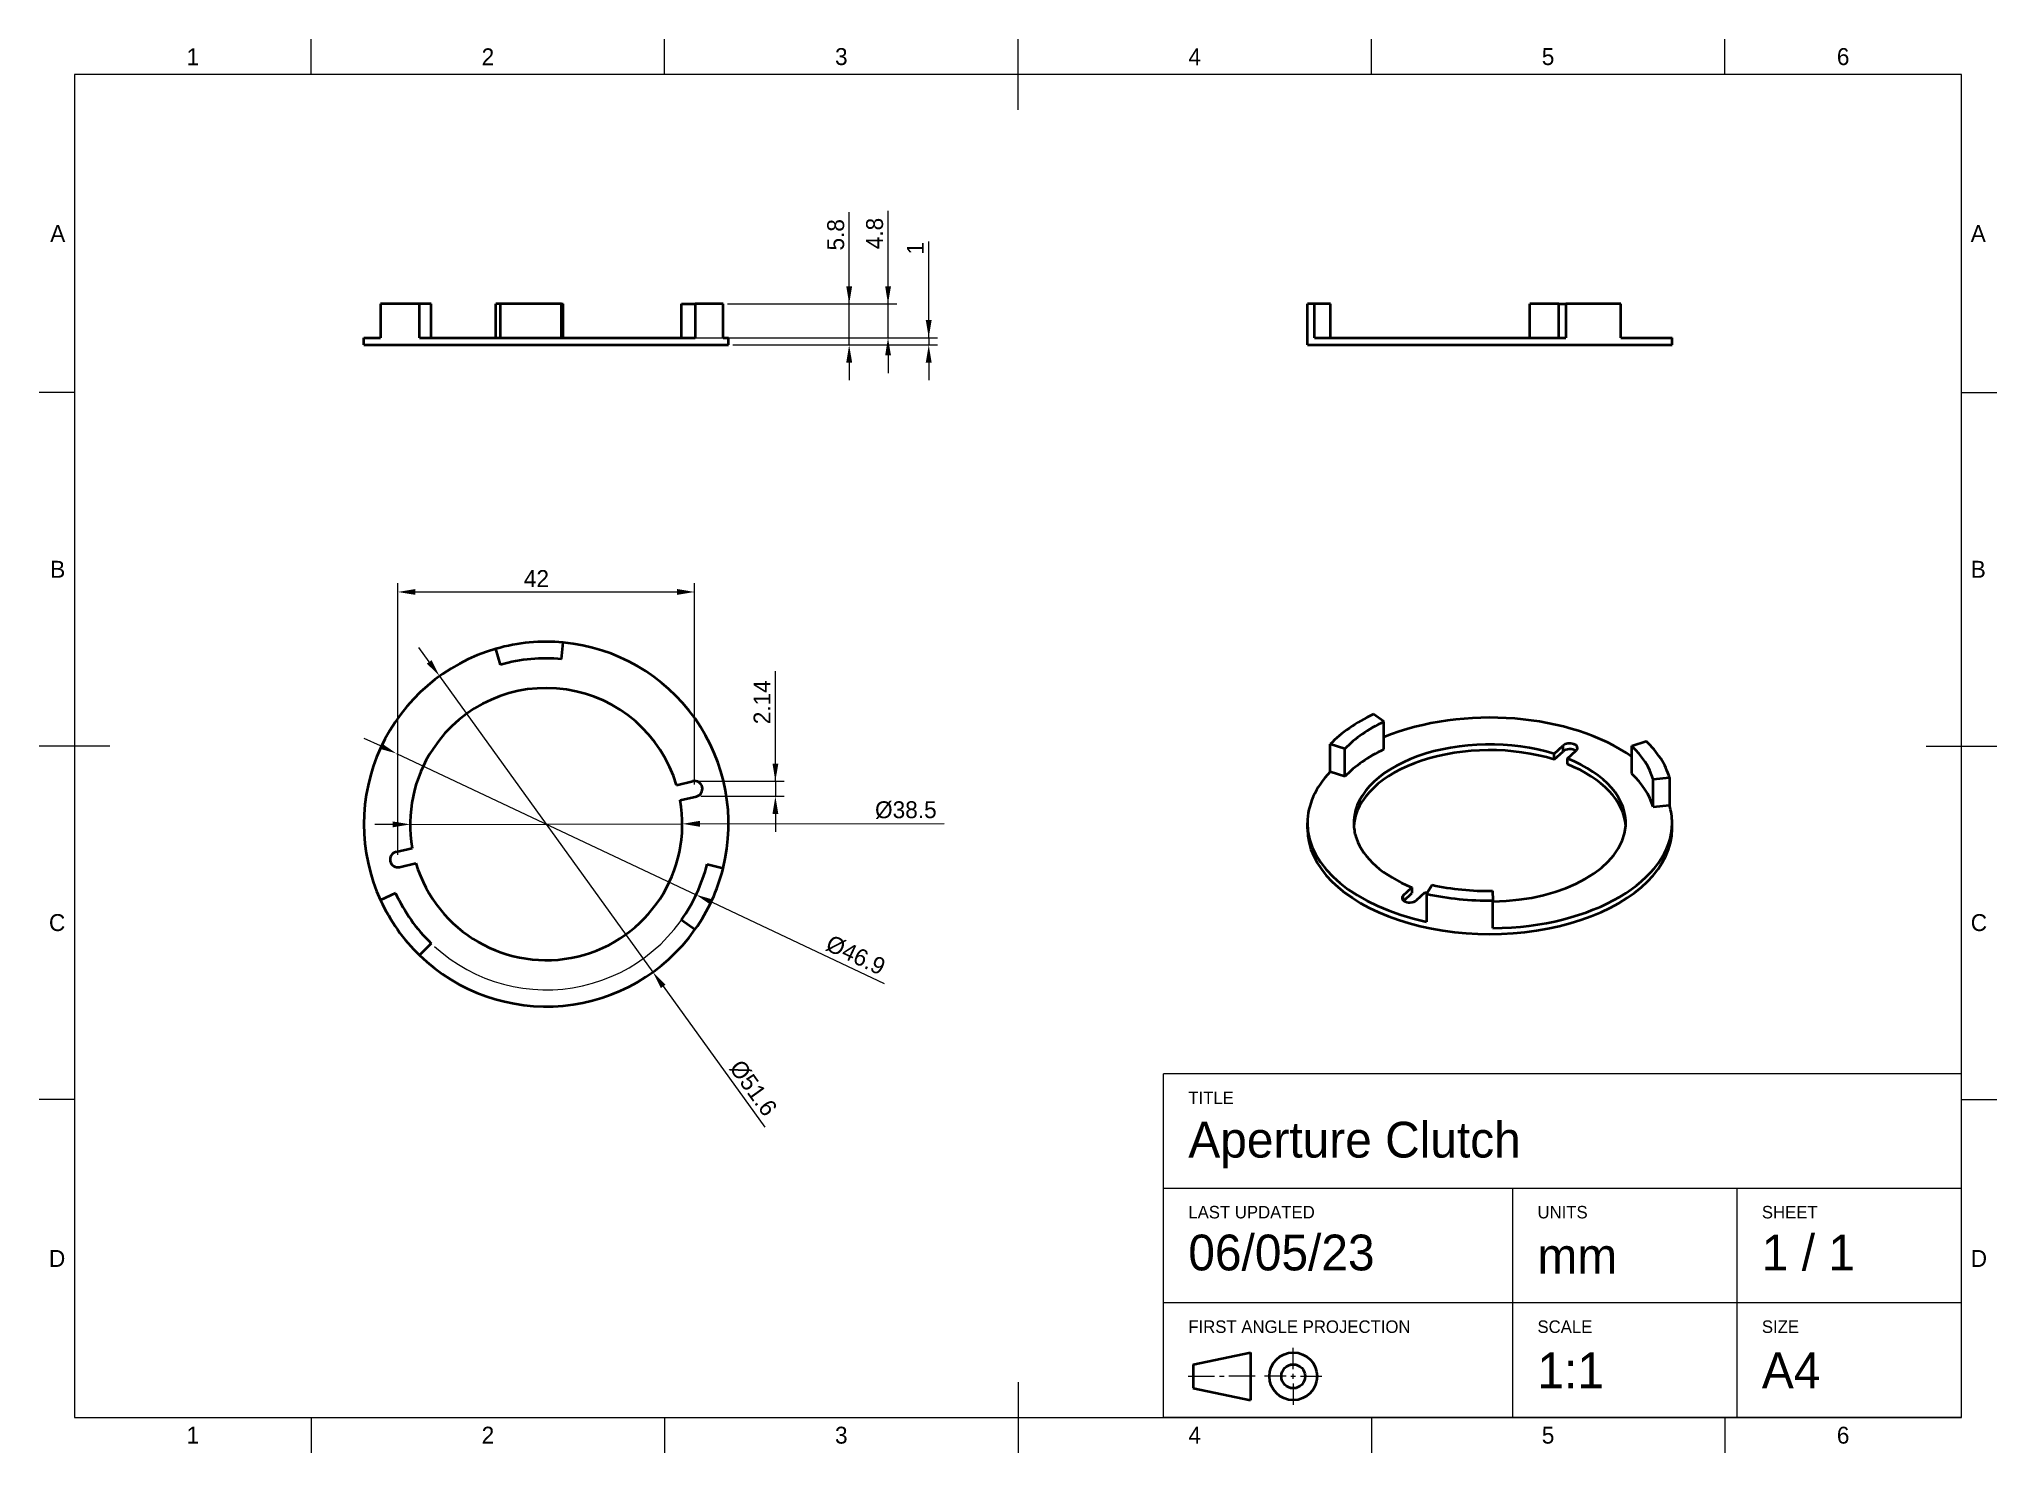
# Model space of a CAD drawing. Header units: millimetres. Extents: x 15 to 292, y 5 to 205.
import ezdxf

# ---------------------------------------------------------------- set-up
doc = ezdxf.new("R2010")
doc.units = ezdxf.units.MM
for name, color, linetype in [('Annotations', 7, 'Continuous'), ('Border', 7, 'Continuous'), ('Geometries', 7, 'Continuous')]:
    doc.layers.add(name, color=color, linetype=linetype)
doc.styles.add('Shapr0', font='txt', dxfattribs={"height": 2.3925})
doc.styles.add('Shapr1', font='txt', dxfattribs={"height": 2.3925})
doc.styles.add('Shapr2', font='txt', dxfattribs={"height": 2.3925})
doc.styles.add('Shapr4', font='txt', dxfattribs={"height": 2.3925})
doc.dimstyles.new('ISO-25', dxfattribs={"dimtxt": 2.5, "dimasz": 2.5, "dimexe": 1.25, "dimexo": 0.625, "dimtad": 1, "dimtxsty": 'Standard', "dimcen": 2.5, "dimadec": 0, "dimazin": 0, "dimtfac": 1, "dimtmove": 0, "dimatfit": 3, "dimfxl": 1, "dimarcsym": 0})

# ---------------------------------------------------------------- blocks, each defined once
blk = doc.blocks.new('*D2')
at = {"layer": 'Annotations', "color": 0, "linetype": 'Continuous', "lineweight": 15}
for p, q in [((129.61, 167.55), (129.61, 180.52)), ((129.61, 170.05), (129.61, 172.55)), ((112.41, 167.55), (130.86, 167.55)), ((129.61, 161.75), (129.61, 167.55)), ((113.17, 161.75), (130.86, 161.75)), ((129.61, 159.25), (129.61, 156.75))]:
    blk.add_line(p, q, dxfattribs=at)
at = {"layer": 'Annotations', "color": 0}
for points in [[(129.2, 170.05), (130.03, 170.05), (129.61, 167.55)], [(130.03, 159.25), (129.2, 159.25), (129.61, 161.75)]]:
    blk.add_solid(points, dxfattribs=at)
at = {"layer": 'Defpoints', "color": 0}
for p in [(111.78, 167.55), (129.61, 167.55), (112.55, 161.75)]:
    blk.add_point(p, dxfattribs=at)
at = {"layer": 'Annotations', "color": 0, "lineweight": 15, "insert": (127.72, 177.32), "char_height": 2.393, "attachment_point": 5, "rotation": 90, "style": 'Shapr2'}
blk.add_mtext('\\A1;5.8', dxfattribs=at)
blk = doc.blocks.new('*D3')
at = {"layer": 'Annotations', "color": 0, "linetype": 'Continuous', "lineweight": 15}
for p, q in [((135.11, 167.55), (135.11, 180.71)), ((135.11, 170.05), (135.11, 172.55)), ((112.41, 167.55), (136.36, 167.55)), ((135.11, 162.75), (135.11, 167.55)), ((112.41, 162.75), (136.36, 162.75)), ((135.11, 160.25), (135.11, 157.75))]:
    blk.add_line(p, q, dxfattribs=at)
at = {"layer": 'Annotations', "color": 0}
for points in [[(134.7, 170.05), (135.53, 170.05), (135.11, 167.55)], [(135.53, 160.25), (134.7, 160.25), (135.11, 162.75)]]:
    blk.add_solid(points, dxfattribs=at)
at = {"layer": 'Defpoints', "color": 0}
for p in [(111.78, 167.55), (135.11, 167.55), (111.78, 162.75)]:
    blk.add_point(p, dxfattribs=at)
at = {"layer": 'Annotations', "color": 0, "lineweight": 15, "insert": (133.22, 177.5), "char_height": 2.393, "attachment_point": 5, "rotation": 90, "style": 'Shapr2'}
blk.add_mtext('\\A1;4.8', dxfattribs=at)
blk = doc.blocks.new('*D4')
at = {"layer": 'Annotations', "color": 0, "linetype": 'Continuous', "lineweight": 15}
for p, q in [((140.87, 162.75), (140.87, 176.39)), ((140.87, 165.25), (140.87, 167.75)), ((106.51, 162.75), (142.12, 162.75)), ((113.17, 161.75), (142.12, 161.75)), ((140.87, 162.75), (140.87, 161.75)), ((140.87, 159.25), (140.87, 156.75))]:
    blk.add_line(p, q, dxfattribs=at)
at = {"layer": 'Annotations', "color": 0}
for points in [[(140.45, 165.25), (141.28, 165.25), (140.87, 162.75)], [(141.28, 159.25), (140.45, 159.25), (140.87, 161.75)]]:
    blk.add_solid(points, dxfattribs=at)
at = {"layer": 'Defpoints', "color": 0}
for p in [(105.88, 162.75), (112.55, 161.75), (140.87, 161.75)]:
    blk.add_point(p, dxfattribs=at)
at = {"layer": 'Annotations', "color": 0, "lineweight": 15, "insert": (138.97, 175.41), "char_height": 2.393, "attachment_point": 5, "rotation": 90, "style": 'Shapr2'}
blk.add_mtext('\\A1;1', dxfattribs=at)
blk = doc.blocks.new('*D5')
at = {"layer": 'Annotations', "color": 0, "linetype": 'Continuous', "lineweight": 15}
for p, q in [((65, 93.91), (62.5, 93.91)), ((67.5, 93.91), (106, 93.99)), ((108.5, 93.99), (143.06, 94.05))]:
    blk.add_line(p, q, dxfattribs=at)
at = {"layer": 'Annotations', "color": 0}
for points in [[(65, 93.49), (65, 94.33), (67.5, 93.91)], [(108.5, 94.41), (108.5, 93.57), (106, 93.99)]]:
    blk.add_solid(points, dxfattribs=at)
at = {"layer": 'Defpoints', "color": 0}
for p in [(67.5, 93.91), (106, 93.99)]:
    blk.add_point(p, dxfattribs=at)
at = {"layer": 'Annotations', "color": 0, "lineweight": 15, "insert": (137.63, 95.94), "char_height": 2.3925, "attachment_point": 5, "rotation": 0.105, "style": 'Shapr4'}
blk.add_mtext('\\A1;%%c38.5', dxfattribs=at)
blk = doc.blocks.new('*D6')
at = {"layer": 'Annotations', "color": 0, "linetype": 'Continuous', "lineweight": 15}
for p, q in [((65.75, 89.58), (65.75, 128.04)), ((107.75, 99.57), (107.75, 128.04)), ((68.25, 126.79), (105.25, 126.79))]:
    blk.add_line(p, q, dxfattribs=at)
at = {"layer": 'Annotations', "color": 0}
for points in [[(68.25, 127.21), (68.25, 126.38), (65.75, 126.79)], [(105.25, 126.38), (105.25, 127.21), (107.75, 126.79)]]:
    blk.add_solid(points, dxfattribs=at)
at = {"layer": 'Defpoints', "color": 0}
for p in [(107.75, 126.79), (107.75, 98.95), (65.75, 88.95)]:
    blk.add_point(p, dxfattribs=at)
at = {"layer": 'Annotations', "color": 0, "lineweight": 15, "insert": (85.36, 128.69), "char_height": 2.393, "attachment_point": 5, "style": 'Shapr4'}
blk.add_mtext('\\A1;42', dxfattribs=at)
blk = doc.blocks.new('*D7')
at = {"layer": 'Annotations', "color": 0, "linetype": 'Continuous', "lineweight": 15}
for p, q in [((70.2, 116.9), (68.73, 118.93)), ((71.66, 114.88), (101.84, 73.02)), ((103.3, 71), (117.67, 51.09))]:
    blk.add_line(p, q, dxfattribs=at)
at = {"layer": 'Annotations', "color": 0}
for points in [[(69.86, 116.66), (70.53, 117.15), (71.66, 114.88)], [(103.64, 71.24), (102.97, 70.75), (101.84, 73.02)]]:
    blk.add_solid(points, dxfattribs=at)
at = {"layer": 'Defpoints', "color": 0}
for p in [(71.66, 114.88), (101.84, 73.02)]:
    blk.add_point(p, dxfattribs=at)
at = {"layer": 'Annotations', "color": 0, "lineweight": 15, "insert": (116.03, 56.6), "char_height": 2.3925, "attachment_point": 5, "rotation": 305.8004, "style": 'Shapr4'}
blk.add_mtext('\\A1;%%c51.6', dxfattribs=at)
blk = doc.blocks.new('*D8')
at = {"layer": 'Annotations', "color": 0, "linetype": 'Continuous', "lineweight": 15}
for p, q in [((63.28, 105.01), (61.01, 106.08)), ((65.54, 103.95), (107.96, 83.95)), ((110.22, 82.89), (134.58, 71.41))]:
    blk.add_line(p, q, dxfattribs=at)
at = {"layer": 'Annotations', "color": 0, "lineweight": 15}
blk.add_arc((86.75, 93.95), 23.45, 227.5259, 337.8215, dxfattribs=at)
at = {"layer": 'Annotations', "color": 0}
for points in [[(63.1, 104.63), (63.45, 105.39), (65.54, 103.95)], [(110.4, 83.26), (110.05, 82.51), (107.96, 83.95)]]:
    blk.add_solid(points, dxfattribs=at)
at = {"layer": 'Defpoints', "color": 0}
for p in [(65.54, 103.95), (107.96, 83.95)]:
    blk.add_point(p, dxfattribs=at)
at = {"layer": 'Annotations', "color": 0, "lineweight": 15, "insert": (130.53, 75.41), "char_height": 2.3925, "attachment_point": 5, "rotation": 334.767, "style": 'Shapr4'}
blk.add_mtext('\\A1;%%c46.9', dxfattribs=at)
blk = doc.blocks.new('*D9')
at = {"layer": 'Annotations', "color": 0, "linetype": 'Continuous', "lineweight": 15}
for p, q in [((119.17, 100.02), (119.17, 115.59)), ((119.17, 102.52), (119.17, 105.02)), ((108.12, 100.02), (120.42, 100.02)), ((119.17, 100.02), (119.17, 97.88)), ((108.63, 97.88), (120.42, 97.88)), ((119.17, 95.38), (119.17, 92.88))]:
    blk.add_line(p, q, dxfattribs=at)
at = {"layer": 'Annotations', "color": 0}
for points in [[(118.76, 102.52), (119.59, 102.52), (119.17, 100.02)], [(119.59, 95.38), (118.76, 95.38), (119.17, 97.88)]]:
    blk.add_solid(points, dxfattribs=at)
at = {"layer": 'Defpoints', "color": 0}
for p in [(107.5, 100.02), (108, 97.88), (119.17, 97.88)]:
    blk.add_point(p, dxfattribs=at)
at = {"layer": 'Annotations', "color": 0, "lineweight": 15, "insert": (117.28, 111.19), "char_height": 2.393, "attachment_point": 5, "rotation": 90, "style": 'Shapr4'}
blk.add_mtext('\\A1;2.14', dxfattribs=at)
blk = doc.blocks.new('*U10')
at = {"layer": 'Border', "linetype": 'Continuous', "lineweight": 15}
for p, q in [((287, 58.6), (174.1, 58.6)), ((174.1, 10), (174.1, 58.6)), ((287, 10), (287, 58.6)), ((287, 42.4), (174.1, 42.4)), ((223.5, 10), (223.5, 42.4)), ((255.25, 10), (255.25, 42.4)), ((287, 26.2), (174.1, 26.2)), ((192.450088, 16.837486), (192.450088, 19.875004)), ((177.6, 15.82498), (181.312522, 15.82498)), ((181.987526, 15.82498), (182.66253, 15.82498)), ((187.050056, 15.82498), (183.337534, 15.82498)), ((191.437582, 15.82498), (188.400064, 15.82498)), ((192.112586, 15.82498), (192.78759, 15.82498)), ((192.450088, 15.487478), (192.450088, 16.162482)), ((192.450088, 14.812474), (192.450088, 11.774956)), ((193.462594, 15.82498), (196.500112, 15.82498)), ((287, 10), (174.1, 10))]:
    blk.add_line(p, q, dxfattribs=at)
at = {"layer": 'Border', "linetype": 'Continuous', "lineweight": 40}
for p, q in [((178.275004, 17.51249), (186.375052, 19.2)), ((178.275004, 17.51249), (178.275004, 14.13747)), ((186.375052, 19.2), (186.375052, 12.44996)), ((178.275004, 14.13747), (186.375052, 12.44996))]:
    blk.add_line(p, q, dxfattribs=at)
for radius in [3.37502, 1.68751]:
    blk.add_circle((192.450088, 15.82498), radius, dxfattribs=at)

msp = doc.modelspace()

# ---------------------------------------------------------------- linework, layer by layer
at = {"layer": 'Border', "linetype": 'Continuous', "lineweight": 15}
for p, q in [((53.5, 200), (53.5, 205)), ((103.5, 200), (103.5, 205)), ((153.5, 195), (153.5, 205)), ((203.5, 200), (203.5, 205)), ((253.5, 200), (253.5, 205)), ((287, 200), (20, 200)), ((20, 200), (20, 10)), ((287, 10), (287, 200)), ((20, 155), (15, 155)), ((287, 155), (292, 155)), ((25, 105), (15, 105)), ((282, 105), (292, 105)), ((20, 55), (15, 55)), ((287, 55), (292, 55)), ((153.5, 15), (153.5, 5)), ((20, 10), (287, 10)), ((53.5, 10), (53.5, 5)), ((103.5, 10), (103.5, 5)), ((203.5, 10), (203.5, 5)), ((253.5, 10), (253.5, 5))]:
    msp.add_line(p, q, dxfattribs=at)
at = {"layer": 'Geometries', "linetype": 'Continuous', "lineweight": 40}
for p, q in [((68.828, 167.55), (63.305, 167.55)), ((63.305, 167.55), (63.305, 162.75)), ((70.46, 167.55), (68.828, 167.55)), ((68.828, 162.75), (68.828, 167.55)), ((70.46, 162.75), (70.46, 167.55)), ((80.287, 167.55), (79.639, 167.55)), ((79.639, 162.75), (79.639, 167.55)), ((80.287, 162.75), (80.287, 167.55)), ((88.929, 167.55), (80.287, 167.55)), ((88.929, 167.55), (89.148, 167.55)), ((88.929, 162.75), (88.929, 167.55)), ((89.148, 162.75), (89.148, 167.55)), ((105.881, 167.55), (107.798, 167.55)), ((105.881, 162.75), (105.881, 167.55)), ((111.783, 167.55), (107.798, 167.55)), ((107.798, 167.55), (107.798, 162.75)), ((111.783, 162.75), (111.783, 167.55)), ((195.449, 167.55), (194.45, 167.55)), ((194.45, 161.75), (194.45, 167.55)), ((197.709, 167.55), (195.449, 167.55)), ((195.449, 162.75), (195.449, 167.55)), ((197.709, 162.75), (197.709, 167.55)), ((230.038, 167.55), (225.924, 167.55)), ((225.924, 162.75), (225.924, 167.55)), ((230.038, 162.75), (230.038, 167.55)), ((230.038, 167.55), (231.019, 167.55)), ((238.809, 167.55), (231.019, 167.55)), ((231.019, 167.55), (231.019, 162.75)), ((238.809, 162.75), (238.809, 167.55)), ((60.95, 162.75), (63.305, 162.75)), ((60.95, 161.75), (60.95, 162.75)), ((60.95, 161.75), (112.55, 161.75)), ((68.828, 162.75), (70.46, 162.75)), ((70.46, 162.75), (79.639, 162.75)), ((79.639, 162.75), (80.287, 162.75)), ((80.287, 162.75), (88.929, 162.75)), ((88.929, 162.75), (89.148, 162.75)), ((89.148, 162.75), (105.881, 162.75)), ((105.881, 162.75), (107.798, 162.75)), ((111.783, 162.75), (112.55, 162.75)), ((112.55, 161.75), (112.55, 162.75)), ((194.45, 161.75), (246.05, 161.75)), ((195.449, 162.75), (197.709, 162.75)), ((197.709, 162.75), (225.924, 162.75)), ((225.924, 162.75), (230.038, 162.75)), ((230.038, 162.75), (231.019, 162.75)), ((238.809, 162.75), (246.05, 162.75)), ((246.05, 161.75), (246.05, 162.75)), ((88.929, 117.298), (89.148, 119.638)), ((80.287, 116.491), (79.639, 118.751)), ((205.282, 108.454), (203.781, 109.499)), ((205.282, 106.246), (205.282, 108.454)), ((205.282, 104.535), (205.282, 106.246)), ((240.351, 105.005), (242.366, 105.704)), ((199.741, 104.596), (197.685, 105.254)), ((197.685, 101.335), (197.685, 105.254)), ((199.741, 100.677), (199.741, 104.596)), ((229.386, 103.896), (230.628, 105.06)), ((229.386, 103.079), (230.628, 104.244)), ((229.386, 103.079), (229.386, 103.896)), ((230.628, 104.244), (230.628, 105.06)), ((231.26, 103.23), (232.415, 104.314)), ((231.26, 102.414), (231.26, 103.23)), ((232.415, 104.314), (232.501, 104.395)), ((240.351, 103.451), (240.351, 105.005)), ((240.351, 101.086), (240.351, 103.451)), ((105.191, 99.471), (107.495, 100.019)), ((199.741, 100.677), (197.685, 101.335)), ((243.368, 100.306), (245.684, 100.534)), ((243.368, 96.387), (243.368, 100.306)), ((245.684, 100.534), (245.684, 96.615)), ((105.701, 97.331), (108.005, 97.879)), ((243.368, 96.387), (245.684, 96.615)), ((194.45, 93.297), (194.45, 94.113)), ((246.05, 93.297), (246.05, 94.113)), ((65.495, 90.021), (67.798, 90.569)), ((66.004, 87.881), (68.309, 88.429)), ((109.503, 88.276), (111.783, 87.707)), ((65.44, 84.162), (63.305, 83.181)), ((207.999, 83.832), (209.24, 84.996)), ((207.999, 83.166), (207.999, 83.832)), ((208.085, 83.096), (209.24, 84.18)), ((209.24, 84.996), (209.24, 84.18)), ((209.872, 83.166), (211.114, 84.331)), ((211.401, 84.243), (211.286, 84.065)), ((211.286, 84.065), (211.286, 80.146)), ((212.103, 85.337), (211.401, 84.243)), ((220.659, 84.495), (220.7, 83.139)), ((220.7, 83.003), (220.7, 83.139)), ((105.881, 80.388), (107.798, 79.029)), ((220.7, 79.22), (220.7, 83.003)), ((70.46, 77.081), (68.828, 75.391))]:
    msp.add_line(p, q, dxfattribs=at)
for centre, radius, start, end in [((86.75, 93.95), 25.8, 84.66783, 105.99946), ((86.75, 93.95), 25.8, 345.99691, 84.66783), ((86.75, 93.95), 25.8, 105.99946, 204.66958), ((86.75, 93.949), 23.45, 84.66797, 105.99879), ((86.75, 93.95), 19.25, 16.66606, 146.33623), ((86.749, 93.949), 19.25, 146.33175, 190.11115), ((107.75, 98.949), 1.1, 283.39014, 103.39014), ((86.75, 93.95), 19.25, 196.66587, 10.11441), ((65.75, 88.951), 1.1, 103.39014, 283.39014), ((86.75, 93.949), 23.45, 324.66797, 345.99879), ((86.75, 93.95), 25.8, 324.66624, 345.99691), ((86.75, 93.95), 25.8, 204.66958, 226.00006), ((86.75, 93.949), 23.45, 204.66797, 225.99879), ((86.75, 93.95), 25.8, 226.00006, 324.66624)]:
    msp.add_arc(centre, radius, start, end, dxfattribs=at)
for centre, major_axis, start_param, end_param in [((220.25, 94.113), (-25.8, 0), 3.8191216, 5.331329), ((220.25, 98.033), (25.8, 0), 2.2631305, 2.6354378), ((220.251, 98.032), (-23.45, 0), 5.4047257, 5.7770187), ((220.25, 94.113), (-19.25, 0), 4.2178685, 6.3199264), ((231.564, 104.728), (-1.1, 0), 2.5898965, 5.7314891), ((220.25, 98.033), (25.8, 0), 0.1687077, 0.5409981), ((220.251, 94.113), (-23.45, 0), 5.4047257, 5.7770187), ((220.25, 93.297), (-19.25, 0), 4.2178685, 6.2464442), ((231.564, 103.911), (-1.1, 0), 3.8284651, 5.7314891), ((220.25, 94.113), (-19.25, 0), 3.1048516, 4.1035205), ((220.251, 98.032), (-23.45, 0), 3.3103306, 3.6826236), ((220.25, 94.113), (-25.8, 0), 5.7770304, 6.2831853), ((220.25, 93.297), (-19.25, 0), 3.1783337, 4.1035205), ((220.251, 94.113), (-23.45, 0), 3.3103306, 3.6826236), ((220.25, 94.113), (-25.8, 0), 3.1415927, 3.3103003), ((220.25, 94.113), (-25.8, 0), 0, 1.2159636), ((220.25, 93.297), (-25.8, 0), 0, 3.1415927), ((220.25, 94.113), (-19.25, 0), 0.0367411, 0.1978546), ((220.25, 94.113), (-19.25, 0), 0.1977763, 0.961871), ((220.25, 94.113), (-25.8, 0), 1.5882507, 3.1415927), ((220.25, 94.113), (-19.25, 0), 1.5941906, 3.1048516), ((208.935, 83.499), (-1.1, 0), 5.7314891, 6.8348815), ((208.935, 83.499), (-1.1, 0), 0.5516962, 0.6868724), ((208.935, 83.499), (-1.1, 0), 0.6868724, 2.5898965), ((220.25, 94.113), (-19.25, 0), 1.0762724, 1.0931386), ((220.25, 98.033), (25.8, 0), 4.3575563, 4.7298433), ((220.251, 98.032), (-23.45, 0), 1.2159355, 1.5882285)]:
    msp.add_ellipse(centre, major_axis=major_axis, ratio=0.5773503, start_param=start_param, end_param=end_param, dxfattribs=at)

# ---------------------------------------------------------------- block references
msp.add_blockref('*U10', (0, 0))

# ---------------------------------------------------------------- texts
at = {"layer": 'Border', "linetype": 'Continuous', "lineweight": 15, "char_height": 2.393, "width": 2.3925, "style": 'Shapr0'}
for s, insert, attachment_point in [('1', (36.75, 201.304), 8), ('2', (78.5, 201.304), 8), ('3', (128.5, 201.304), 8), ('4', (178.5, 201.304), 8), ('5', (228.5, 201.304), 8), ('6', (270.25, 201.304), 8), ('A', (18.696, 177.5), 6), ('A', (288.304, 177.5), 4), ('B', (18.696, 130), 6), ('B', (288.304, 130), 4), ('C', (18.696, 80), 6), ('C', (288.304, 80), 4), ('D', (18.696, 32.5), 6), ('D', (288.304, 32.5), 4), ('1', (36.75, 8.696), 2), ('2', (78.5, 8.696), 2), ('3', (128.5, 8.696), 2), ('4', (178.5, 8.696), 2), ('5', (228.5, 8.696), 2), ('6', (270.25, 8.696), 2)]:
    msp.add_mtext(s, dxfattribs=dict(at, insert=insert, attachment_point=attachment_point))
at = {"layer": 'Border', "linetype": 'Continuous', "lineweight": 15, "attachment_point": 1, "style": 'Shapr1'}
for s, insert, char_height in [('TITLE', (177.6, 56.1), 1.7705), ('Aperture Clutch', (177.6, 51.837), 5.06253), ('LAST UPDATED', (177.6, 39.935), 1.77045), ('UNITS', (227, 39.935), 1.7705), ('SHEET', (258.75, 39.935), 1.7705), ('06/05/23', (177.6, 35.874), 5.0625), ('1 / 1', (258.75, 35.874), 5.0625), ('mm', (227, 35.4), 5.0625), ('FIRST ANGLE PROJECTION', (177.6, 23.735), 1.77045), ('SCALE', (227, 23.735), 1.7705), ('SIZE', (258.75, 23.735), 1.7705), ('1:1', (227, 19.2), 5.0625), ('A4', (258.75, 19.2), 5.0625)]:
    msp.add_mtext(s, dxfattribs=dict(at, insert=insert, char_height=char_height))

# ---------------------------------------------------------------- dimensions: what is measured, and where the dimension line sits
at = {"layer": 'Annotations', "linetype": 'Continuous', "lineweight": 15}
for base, p1, p2, override, picture, middle in [((135.115, 167.55), (111.783, 162.75), (111.783, 167.55), {"dimscale": 1, "dimgap": 0.7, "dimdec": 2, "dimlfac": 1, "dimrnd": 0.01, "dimzin": 8, "dimdsep": 46, "dimtxsty": 'Shapr2', "dimse1": 0, "dimse2": 0, "dimadec": 2, "dimtol": 0, "dimlim": 0, "dimtp": 0, "dimtm": 0, "dimtfac": 0.6, "dimtdec": 8, "dimfrac": 2, "dimtolj": 1, "dimlwd": 15, "dimlwe": 15}, '*D3', (135.115, 177.504)), ((129.615, 167.55), (112.55, 161.75), (111.783, 167.55), {"dimscale": 1, "dimgap": 0.7, "dimdec": 2, "dimlfac": 1, "dimrnd": 0.01, "dimzin": 8, "dimdsep": 46, "dimtxsty": 'Shapr2', "dimse1": 0, "dimse2": 0, "dimadec": 2, "dimtol": 0, "dimlim": 0, "dimtp": 0, "dimtm": 0, "dimtfac": 0.6, "dimtdec": 8, "dimfrac": 2, "dimtolj": 1, "dimlwd": 15, "dimlwe": 15}, '*D2', (129.615, 177.315)), ((140.866, 161.75), (105.881, 162.75), (112.55, 161.75), {"dimscale": 1, "dimgap": 0.7, "dimdec": 2, "dimlfac": 1, "dimrnd": 0.01, "dimzin": 8, "dimdsep": 46, "dimtxsty": 'Shapr2', "dimse1": 0, "dimse2": 0, "dimadec": 2, "dimtol": 0, "dimlim": 0, "dimtp": 0, "dimtm": 0, "dimtfac": 0.6, "dimtdec": 8, "dimfrac": 2, "dimtolj": 1, "dimlwd": 15, "dimlwe": 15}, '*D4', (140.866, 175.408)), ((119.174, 97.879), (107.495, 100.019), (108.005, 97.879), {"dimscale": 1, "dimgap": 0.7, "dimdec": 2, "dimlfac": 1, "dimrnd": 0.01, "dimzin": 8, "dimdsep": 46, "dimtxsty": 'Shapr4', "dimse1": 0, "dimse2": 0, "dimadec": 2, "dimtol": 0, "dimlim": 0, "dimtp": 0, "dimtm": 0, "dimtfac": 0.6, "dimtdec": 8, "dimfrac": 2, "dimtolj": 1, "dimlwd": 15, "dimlwe": 15}, '*D9', (119.174, 111.189))]:
    dim = msp.add_linear_dim(base=base, p1=p1, p2=p2, angle=90, dimstyle='ISO-25', override=override, dxfattribs=at)
    dim.commit()
    dim.dimension.update_dxf_attribs({"geometry": picture, "text_midpoint": middle, "dimtype": 160})
dim = msp.add_linear_dim(base=(107.75, 126.792), p1=(65.75, 88.951), p2=(107.75, 98.949), dimstyle='ISO-25', override={"dimscale": 1, "dimgap": 0.7, "dimdec": 2, "dimlfac": 1, "dimrnd": 0.01, "dimzin": 8, "dimdsep": 46, "dimtxsty": 'Shapr4', "dimse1": 0, "dimse2": 0, "dimadec": 2, "dimtol": 0, "dimlim": 0, "dimtp": 0, "dimtm": 0, "dimtfac": 0.6, "dimtdec": 8, "dimfrac": 2, "dimtolj": 1, "dimlwd": 15, "dimlwe": 15}, dxfattribs=at)
dim.commit()
dim.dimension.update_dxf_attribs({"geometry": '*D6', "text_midpoint": (85.359, 126.792), "dimtype": 160})
for p1, p2, picture, middle in [((71.658, 114.875), (101.842, 73.025), '*D7', (114.49, 55.488)), ((65.538, 103.946), (107.962, 83.952), '*D8', (129.721, 73.698)), ((67.5, 93.915), (106, 93.985), '*D5', (137.636, 94.043))]:
    dim = msp.add_diameter_dim_2p(p1=p1, p2=p2, dimstyle='ISO-25', override={"dimscale": 1, "dimgap": 0.7, "dimdec": 2, "dimlfac": 1, "dimrnd": 0.01, "dimzin": 8, "dimdsep": 46, "dimtxsty": 'Shapr4', "dimcen": 2.5, "dimadec": 2, "dimtol": 0, "dimlim": 0, "dimtp": 0, "dimtm": 0, "dimtfac": 0.6, "dimtdec": 8, "dimtofl": 1, "dimfrac": 2, "dimtolj": 1, "dimlwd": 15, "dimlwe": 15}, dxfattribs=at)
    dim.commit()
    dim.dimension.update_dxf_attribs({"geometry": picture, "text_midpoint": middle, "dimtype": 163})

doc.saveas('drawing.dxf')
